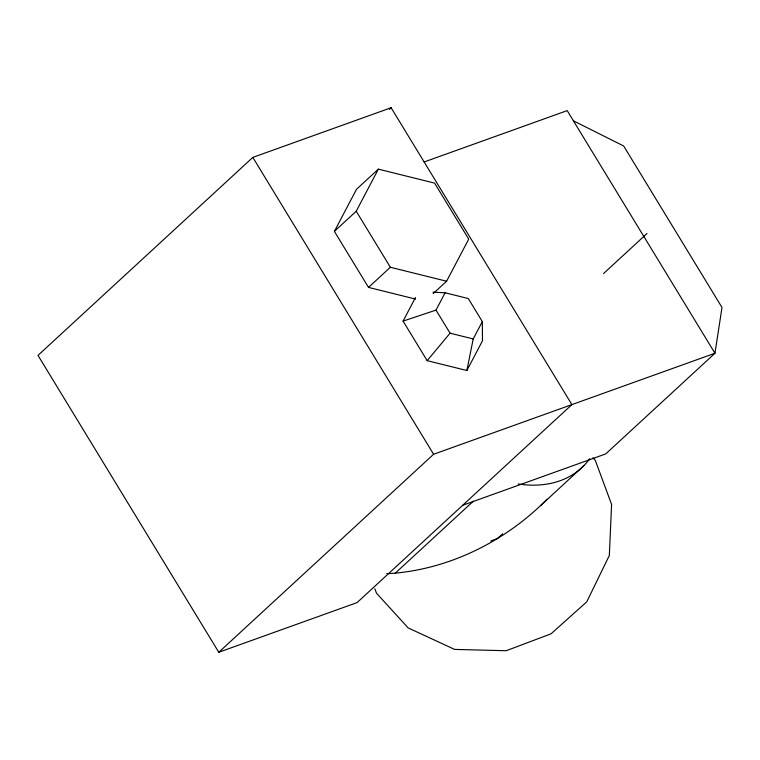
<?xml version="1.0" encoding="UTF-8"?>
<svg xmlns="http://www.w3.org/2000/svg" width="760" height="760" viewBox="0 0 760 760"><rect width="100%" height="100%" fill="white"/><g stroke="black" fill="none" stroke-linecap="round" stroke-linejoin="round"><path stroke-width="1.14" d="M415.463 297.549L403.075 321.109L427.167 360.658L466.868 370.509L473.214 338.931L482.324 321.594L468.274 298.528L445.113 292.78L433.01 292.153M415.568 299.079L368.514 287.403L334.39 231.373L356.506 189.287L378.356 169.148L434.596 183.103L468.72 239.134L446.604 281.219L433.162 293.607M334.39 231.373L356.231 211.232L378.356 169.148M403.075 321.109L436.012 310.108L445.113 292.78M466.868 370.509L482.486 340.803L482.324 321.594M427.167 360.658L450.062 333.184L473.214 338.931M547 499.282C506.778 540.008 452.542 567.786 395.285 573.144A183.768 179.949 -29.4 0 1 386.764 573.686M252.823 157.396L38 355.385L218.785 652.26L357.077 602.604L571.9 404.615L391.115 107.739L252.823 157.396L433.608 454.262L714.961 353.248L722 307.477L623.665 145.996L573.401 120.802M389.376 109.345L391.115 107.739M368.514 287.403L390.355 267.273L446.604 281.219M603.535 273.572L647.017 233.491M218.785 652.26L433.608 454.262M395.285 573.144L473.337 501.201M540.559 505.628L583.841 465.671M502.607 533.852L497.382 538.536L490.817 541.006M424.147 161.975L567.197 110.618L714.961 353.248L605.73 453.919L462.669 505.286M592.904 457.738L595.279 460.341L611.591 504.412L609.33 555.484L586.758 601.834L551.067 633.802L506.217 650.731L454.613 649.41L408.148 627.912L376.476 593.17L374.841 588.762M436.012 310.108L450.062 333.184M356.231 211.232L390.355 267.273M589.722 458.698A127.984 88.094 47.3 0 1 518.263 483.968"/></g></svg>
